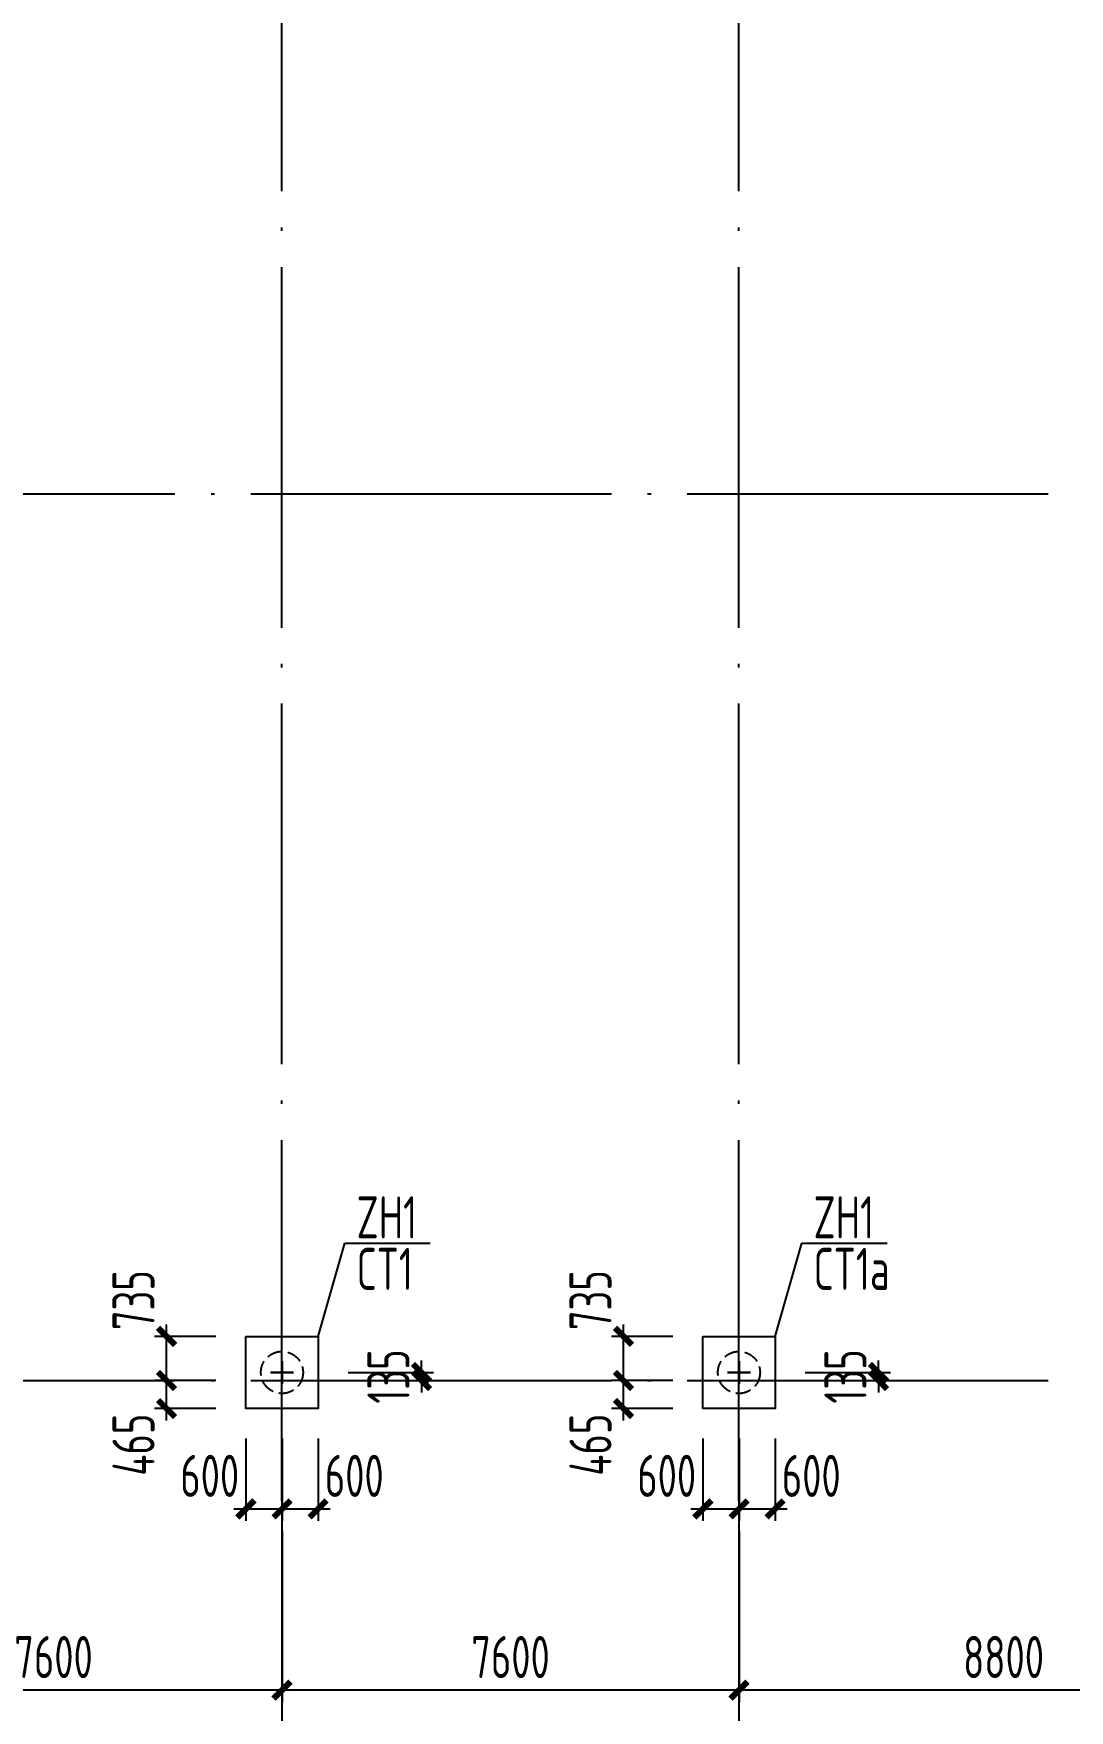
# Model space of a CAD drawing. Extents: x -3102990 to -851544, y -5293060 to -2540151.
# Drawn here: x -2577502 to -2568888, y -2658834 to -2644889 of the extents above; entities that cross this region are included whole.
import ezdxf

# ---------------------------------------------------------------- set-up
doc = ezdxf.new("R2010")
doc.units = 0
doc.header["$LTSCALE"] = 1000
doc.header["$PDMODE"] = 1
doc.linetypes.add('DASH', pattern=[0.35, 0.25, -0.1])
doc.linetypes.add('DOTE', pattern=[2.42, 2, -0.2, 0.02, -0.2])
doc.layers.get('0').update_dxf_attribs({"linetype": 'CONTINUOUS'})
doc.layers.get('Defpoints').update_dxf_attribs({"linetype": 'CONTINUOUS'})
for name, color, linetype in [('AXIS', 253, 'DOTE'), ('COLU', 7, 'CONTINUOUS'), ('DIM', 3, 'CONTINUOUS'), ('NUM', 7, 'CONTINUOUS'), ('REIN', 1, 'CONTINUOUS'), ('TEXT', 7, 'CONTINUOUS'), ('桩基础', 7, 'CONTINUOUS')]:
    doc.layers.add(name, color=color, linetype=linetype)
doc.styles.add('TSSD_Dimension', font='tssdeng.shx', dxfattribs={"width": 0.7, "bigfont": 'Hztxt.shx'})
doc.styles.add('TSSD_Rein', font='Tssdeng.shx', dxfattribs={"width": 0.75, "bigfont": 'hztxt.shx'})
doc.dimstyles.new('TSSD_200_100', dxfattribs={"dimtxt": 350, "dimasz": 100, "dimexe": 100, "dimexo": 250, "dimgap": 100, "dimtad": 1, "dimdec": 0, "dimlfac": 2, "dimzin": 0, "dimdsep": 46, "dimtxsty": 'TSSD_Dimension', "dimblk": 'ARCHTICK', "dimcen": 0, "dimdle": 100, "dimclrt": 7, "dimadec": 0, "dimazin": 0, "dimtfac": 1, "dimtdec": 0, "dimtix": 1, "dimtmove": 2, "dimatfit": 3, "dimfxl": 1, "dimtolj": 1, "dimtzin": 0, "dimarcsym": 0})

# ---------------------------------------------------------------- blocks, each defined once
blk = doc.blocks.new('_ArchTick')
at = {"color": 0, "const_width": 0.5}
blk.add_lwpolyline([(-0.71, -0.71), (0.71, 0.71)], dxfattribs=at)
blk = doc.blocks.new('*D1823')
at = {"layer": 'Defpoints', "color": 0, "ltscale": 1.5}
for p in [(-2571636, -2657090), (-2567236, -2657090), (-2571636, -2658665)]:
    blk.add_point(p, dxfattribs=at)
at = {"layer": 'DIM', "color": 0, "lineweight": -2, "ltscale": 1.5}
for p, q in [((-2571636, -2657340), (-2571636, -2658765)), ((-2567236, -2657340), (-2567236, -2658765)), ((-2567136, -2658665), (-2571736, -2658665))]:
    blk.add_line(p, q, dxfattribs=at)
at = {"layer": 'DIM', "color": 0, "lineweight": -2, "ltscale": 1.5, "xscale": 100, "yscale": 100, "zscale": 100, "rotation": 180}
blk.add_blockref('_ArchTick', (-2571636, -2658665), dxfattribs=at)
at = {"layer": 'DIM', "color": 0, "lineweight": -2, "ltscale": 1.5, "xscale": 100, "yscale": 100, "zscale": 100}
blk.add_blockref('_ArchTick', (-2567236, -2658665), dxfattribs=at)
at = {"layer": 'DIM', "color": 7, "ltscale": 1.5, "insert": (-2569436, -2658390), "char_height": 350, "attachment_point": 5, "style": 'TSSD_Dimension'}
blk.add_mtext('\\A1;8800', dxfattribs=at)
blk = doc.blocks.new('*D1824')
at = {"layer": 'Defpoints', "color": 0, "ltscale": 1.5}
for p in [(-2575436, -2657090), (-2571636, -2657090), (-2575436, -2658665)]:
    blk.add_point(p, dxfattribs=at)
at = {"layer": 'DIM', "color": 0, "lineweight": -2, "ltscale": 1.5}
for p, q in [((-2575436, -2657340), (-2575436, -2658765)), ((-2571636, -2657340), (-2571636, -2658765)), ((-2571536, -2658665), (-2575536, -2658665))]:
    blk.add_line(p, q, dxfattribs=at)
at = {"layer": 'DIM', "color": 0, "lineweight": -2, "ltscale": 1.5, "xscale": 100, "yscale": 100, "zscale": 100, "rotation": 180}
blk.add_blockref('_ArchTick', (-2575436, -2658665), dxfattribs=at)
at = {"layer": 'DIM', "color": 0, "lineweight": -2, "ltscale": 1.5, "xscale": 100, "yscale": 100, "zscale": 100}
blk.add_blockref('_ArchTick', (-2571636, -2658665), dxfattribs=at)
at = {"layer": 'DIM', "color": 7, "ltscale": 1.5, "insert": (-2573536, -2658390), "char_height": 350, "attachment_point": 5, "style": 'TSSD_Dimension'}
blk.add_mtext('\\A1;7600', dxfattribs=at)
blk = doc.blocks.new('*D1825')
at = {"layer": 'Defpoints', "color": 0, "ltscale": 1.5}
for p in [(-2579236, -2657090), (-2575436, -2657090), (-2579236, -2658665)]:
    blk.add_point(p, dxfattribs=at)
at = {"layer": 'DIM', "color": 0, "lineweight": -2, "ltscale": 1.5}
for p, q in [((-2579236, -2657340), (-2579236, -2658765)), ((-2575436, -2657340), (-2575436, -2658765)), ((-2575336, -2658665), (-2579336, -2658665))]:
    blk.add_line(p, q, dxfattribs=at)
at = {"layer": 'DIM', "color": 0, "lineweight": -2, "ltscale": 1.5, "xscale": 100, "yscale": 100, "zscale": 100, "rotation": 180}
blk.add_blockref('_ArchTick', (-2579236, -2658665), dxfattribs=at)
at = {"layer": 'DIM', "color": 0, "lineweight": -2, "ltscale": 1.5, "xscale": 100, "yscale": 100, "zscale": 100}
blk.add_blockref('_ArchTick', (-2575436, -2658665), dxfattribs=at)
at = {"layer": 'DIM', "color": 7, "ltscale": 1.5, "insert": (-2577336, -2658390), "char_height": 350, "attachment_point": 5, "style": 'TSSD_Dimension'}
blk.add_mtext('\\A1;7600', dxfattribs=at)
blk = doc.blocks.new('*D1842')
at = {"layer": 'Defpoints', "color": 0, "ltscale": 1.5}
for p in [(-2640036, -2657090), (-2564036, -2657090), (-2564036, -2659465)]:
    blk.add_point(p, dxfattribs=at)
at = {"layer": 'DIM', "color": 0, "lineweight": -2, "ltscale": 1.5}
for p, q in [((-2640036, -2657340), (-2640036, -2659565)), ((-2564036, -2657340), (-2564036, -2659565)), ((-2640136, -2659465), (-2563936, -2659465))]:
    blk.add_line(p, q, dxfattribs=at)
at = {"layer": 'DIM', "color": 0, "lineweight": -2, "ltscale": 1.5, "xscale": 100, "yscale": 100, "zscale": 100, "rotation": 180}
blk.add_blockref('_ArchTick', (-2640036, -2659465), dxfattribs=at)
at = {"layer": 'DIM', "color": 0, "lineweight": -2, "ltscale": 1.5, "xscale": 100, "yscale": 100, "zscale": 100}
blk.add_blockref('_ArchTick', (-2564036, -2659465), dxfattribs=at)
at = {"layer": 'DIM', "color": 7, "ltscale": 1.5, "insert": (-2602036, -2659190), "char_height": 350, "attachment_point": 5, "style": 'TSSD_Dimension'}
blk.add_mtext('\\A1;152000', dxfattribs=at)
blk = doc.blocks.new('A$C4DB71547')
at = {"layer": 'REIN', "color": 4, "const_width": 20}
for points in [[(-75, 10), (117, 10)], [(21, 106), (21, -86)]]:
    blk.add_lwpolyline(points, dxfattribs=at)
blk = doc.blocks.new('*D2070')
at = {"layer": 'Defpoints', "color": 0, "ltscale": 1.5}
for p in [(-2575736, -2656323), (-2575436, -2656323), (-2575436, -2657158)]:
    blk.add_point(p, dxfattribs=at)
at = {"layer": 'DIM', "color": 0, "lineweight": -2, "ltscale": 1.5}
for p, q in [((-2575736, -2656573), (-2575736, -2657258)), ((-2575436, -2656573), (-2575436, -2657258)), ((-2575836, -2657158), (-2575336, -2657158))]:
    blk.add_line(p, q, dxfattribs=at)
at = {"layer": 'DIM', "color": 0, "lineweight": -2, "ltscale": 1.5, "xscale": 100, "yscale": 100, "zscale": 100, "rotation": 180}
blk.add_blockref('_ArchTick', (-2575736, -2657158), dxfattribs=at)
at = {"layer": 'DIM', "color": 0, "lineweight": -2, "ltscale": 1.5, "xscale": 100, "yscale": 100, "zscale": 100}
blk.add_blockref('_ArchTick', (-2575436, -2657158), dxfattribs=at)
at = {"layer": 'DIM', "color": 7, "ltscale": 1.5, "insert": (-2576037, -2656883), "char_height": 350, "attachment_point": 5, "style": 'TSSD_Dimension'}
blk.add_mtext('\\A1;600', dxfattribs=at)
blk = doc.blocks.new('*D2071')
at = {"layer": 'Defpoints', "color": 0, "ltscale": 1.5}
for p in [(-2575436, -2656323), (-2575136, -2656323), (-2575136, -2657158)]:
    blk.add_point(p, dxfattribs=at)
at = {"layer": 'DIM', "color": 0, "lineweight": -2, "ltscale": 1.5}
for p, q in [((-2575436, -2656573), (-2575436, -2657258)), ((-2575136, -2656573), (-2575136, -2657258)), ((-2575536, -2657158), (-2575036, -2657158))]:
    blk.add_line(p, q, dxfattribs=at)
at = {"layer": 'DIM', "color": 0, "lineweight": -2, "ltscale": 1.5, "xscale": 100, "yscale": 100, "zscale": 100, "rotation": 180}
blk.add_blockref('_ArchTick', (-2575436, -2657158), dxfattribs=at)
at = {"layer": 'DIM', "color": 0, "lineweight": -2, "ltscale": 1.5, "xscale": 100, "yscale": 100, "zscale": 100}
blk.add_blockref('_ArchTick', (-2575136, -2657158), dxfattribs=at)
at = {"layer": 'DIM', "color": 7, "ltscale": 1.5, "insert": (-2574835, -2656883), "char_height": 350, "attachment_point": 5, "style": 'TSSD_Dimension'}
blk.add_mtext('\\A1;600', dxfattribs=at)
blk = doc.blocks.new('*D2072')
at = {"layer": 'Defpoints', "color": 0, "ltscale": 1.5}
for p in [(-2576396, -2656090), (-2575736, -2656090), (-2575736, -2656323)]:
    blk.add_point(p, dxfattribs=at)
at = {"layer": 'DIM', "color": 0, "lineweight": -2, "ltscale": 1.5}
for p, q in [((-2575986, -2656090), (-2576496, -2656090)), ((-2576396, -2656423), (-2576396, -2655990)), ((-2575986, -2656323), (-2576496, -2656323))]:
    blk.add_line(p, q, dxfattribs=at)
at = {"layer": 'DIM', "color": 0, "lineweight": -2, "ltscale": 1.5, "xscale": 100, "yscale": 100, "zscale": 100}
for p, rotation in [((-2576396, -2656090), 90), ((-2576396, -2656323), 270)]:
    blk.add_blockref('_ArchTick', p, dxfattribs=dict(at, rotation=rotation))
at = {"layer": 'DIM', "color": 7, "ltscale": 1.5, "insert": (-2576671, -2656624), "char_height": 350, "attachment_point": 5, "rotation": 90, "style": 'TSSD_Dimension'}
blk.add_mtext('\\A1;465', dxfattribs=at)
blk = doc.blocks.new('*D2073')
at = {"layer": 'Defpoints', "color": 0, "ltscale": 1.5}
for p in [(-2576396, -2655723), (-2575736, -2655723), (-2575736, -2656090)]:
    blk.add_point(p, dxfattribs=at)
at = {"layer": 'DIM', "color": 0, "lineweight": -2, "ltscale": 1.5}
for p, q in [((-2576396, -2656190), (-2576396, -2655623)), ((-2575986, -2655723), (-2576496, -2655723)), ((-2575986, -2656090), (-2576496, -2656090))]:
    blk.add_line(p, q, dxfattribs=at)
at = {"layer": 'DIM', "color": 0, "lineweight": -2, "ltscale": 1.5, "xscale": 100, "yscale": 100, "zscale": 100}
for p, rotation in [((-2576396, -2655723), 90), ((-2576396, -2656090), 270)]:
    blk.add_blockref('_ArchTick', p, dxfattribs=dict(at, rotation=rotation))
at = {"layer": 'DIM', "color": 7, "ltscale": 1.5, "insert": (-2576671, -2655422), "char_height": 350, "attachment_point": 5, "rotation": 90, "style": 'TSSD_Dimension'}
blk.add_mtext('\\A1;735', dxfattribs=at)
blk = doc.blocks.new('*D2074')
at = {"layer": 'Defpoints', "color": 0, "ltscale": 1.5}
for p in [(-2575136, -2656023), (-2575136, -2656090), (-2574276, -2656023)]:
    blk.add_point(p, dxfattribs=at)
at = {"layer": 'DIM', "color": 0, "lineweight": -2, "ltscale": 1.5}
for p, q in [((-2574276, -2656023), (-2574276, -2655923)), ((-2574886, -2656023), (-2574176, -2656023)), ((-2574886, -2656090), (-2574176, -2656090)), ((-2574276, -2656090), (-2574276, -2656023)), ((-2574276, -2656090), (-2574276, -2656190))]:
    blk.add_line(p, q, dxfattribs=at)
at = {"layer": 'DIM', "color": 0, "lineweight": -2, "ltscale": 1.5, "xscale": 100, "yscale": 100, "zscale": 100}
for p, rotation in [((-2574276, -2656023), 270), ((-2574276, -2656090), 90)]:
    blk.add_blockref('_ArchTick', p, dxfattribs=dict(at, rotation=rotation))
at = {"layer": 'DIM', "color": 7, "ltscale": 1.5, "insert": (-2574551, -2656057), "char_height": 350, "attachment_point": 5, "rotation": 90, "style": 'TSSD_Dimension'}
blk.add_mtext('\\A1;135', dxfattribs=at)
blk = doc.blocks.new('*D2080')
at = {"layer": 'Defpoints', "color": 0, "ltscale": 1.5}
for p in [(-2571936, -2656323), (-2571636, -2656323), (-2571636, -2657158)]:
    blk.add_point(p, dxfattribs=at)
at = {"layer": 'DIM', "color": 0, "lineweight": -2, "ltscale": 1.5}
for p, q in [((-2571936, -2656573), (-2571936, -2657258)), ((-2571636, -2656573), (-2571636, -2657258)), ((-2572036, -2657158), (-2571536, -2657158))]:
    blk.add_line(p, q, dxfattribs=at)
at = {"layer": 'DIM', "color": 0, "lineweight": -2, "ltscale": 1.5, "xscale": 100, "yscale": 100, "zscale": 100, "rotation": 180}
blk.add_blockref('_ArchTick', (-2571936, -2657158), dxfattribs=at)
at = {"layer": 'DIM', "color": 0, "lineweight": -2, "ltscale": 1.5, "xscale": 100, "yscale": 100, "zscale": 100}
blk.add_blockref('_ArchTick', (-2571636, -2657158), dxfattribs=at)
at = {"layer": 'DIM', "color": 7, "ltscale": 1.5, "insert": (-2572237, -2656883), "char_height": 350, "attachment_point": 5, "style": 'TSSD_Dimension'}
blk.add_mtext('\\A1;600', dxfattribs=at)
blk = doc.blocks.new('*D2081')
at = {"layer": 'Defpoints', "color": 0, "ltscale": 1.5}
for p in [(-2571636, -2656323), (-2571336, -2656323), (-2571336, -2657158)]:
    blk.add_point(p, dxfattribs=at)
at = {"layer": 'DIM', "color": 0, "lineweight": -2, "ltscale": 1.5}
for p, q in [((-2571636, -2656573), (-2571636, -2657258)), ((-2571336, -2656573), (-2571336, -2657258)), ((-2571736, -2657158), (-2571236, -2657158))]:
    blk.add_line(p, q, dxfattribs=at)
at = {"layer": 'DIM', "color": 0, "lineweight": -2, "ltscale": 1.5, "xscale": 100, "yscale": 100, "zscale": 100, "rotation": 180}
blk.add_blockref('_ArchTick', (-2571636, -2657158), dxfattribs=at)
at = {"layer": 'DIM', "color": 0, "lineweight": -2, "ltscale": 1.5, "xscale": 100, "yscale": 100, "zscale": 100}
blk.add_blockref('_ArchTick', (-2571336, -2657158), dxfattribs=at)
at = {"layer": 'DIM', "color": 7, "ltscale": 1.5, "insert": (-2571035, -2656883), "char_height": 350, "attachment_point": 5, "style": 'TSSD_Dimension'}
blk.add_mtext('\\A1;600', dxfattribs=at)
blk = doc.blocks.new('*D2082')
at = {"layer": 'Defpoints', "color": 0, "ltscale": 1.5}
for p in [(-2572596, -2656090), (-2571936, -2656090), (-2571936, -2656323)]:
    blk.add_point(p, dxfattribs=at)
at = {"layer": 'DIM', "color": 0, "lineweight": -2, "ltscale": 1.5}
for p, q in [((-2572186, -2656090), (-2572696, -2656090)), ((-2572596, -2656423), (-2572596, -2655990)), ((-2572186, -2656323), (-2572696, -2656323))]:
    blk.add_line(p, q, dxfattribs=at)
at = {"layer": 'DIM', "color": 0, "lineweight": -2, "ltscale": 1.5, "xscale": 100, "yscale": 100, "zscale": 100}
for p, rotation in [((-2572596, -2656090), 90), ((-2572596, -2656323), 270)]:
    blk.add_blockref('_ArchTick', p, dxfattribs=dict(at, rotation=rotation))
at = {"layer": 'DIM', "color": 7, "ltscale": 1.5, "insert": (-2572871, -2656624), "char_height": 350, "attachment_point": 5, "rotation": 90, "style": 'TSSD_Dimension'}
blk.add_mtext('\\A1;465', dxfattribs=at)
blk = doc.blocks.new('*D2083')
at = {"layer": 'Defpoints', "color": 0, "ltscale": 1.5}
for p in [(-2572596, -2655723), (-2571936, -2655723), (-2571936, -2656090)]:
    blk.add_point(p, dxfattribs=at)
at = {"layer": 'DIM', "color": 0, "lineweight": -2, "ltscale": 1.5}
for p, q in [((-2572596, -2656190), (-2572596, -2655623)), ((-2572186, -2655723), (-2572696, -2655723)), ((-2572186, -2656090), (-2572696, -2656090))]:
    blk.add_line(p, q, dxfattribs=at)
at = {"layer": 'DIM', "color": 0, "lineweight": -2, "ltscale": 1.5, "xscale": 100, "yscale": 100, "zscale": 100}
for p, rotation in [((-2572596, -2655723), 90), ((-2572596, -2656090), 270)]:
    blk.add_blockref('_ArchTick', p, dxfattribs=dict(at, rotation=rotation))
at = {"layer": 'DIM', "color": 7, "ltscale": 1.5, "insert": (-2572871, -2655422), "char_height": 350, "attachment_point": 5, "rotation": 90, "style": 'TSSD_Dimension'}
blk.add_mtext('\\A1;735', dxfattribs=at)
blk = doc.blocks.new('*D2084')
at = {"layer": 'Defpoints', "color": 0, "ltscale": 1.5}
for p in [(-2571336, -2656023), (-2571336, -2656090), (-2570476, -2656023)]:
    blk.add_point(p, dxfattribs=at)
at = {"layer": 'DIM', "color": 0, "lineweight": -2, "ltscale": 1.5}
for p, q in [((-2570476, -2656023), (-2570476, -2655923)), ((-2571086, -2656023), (-2570376, -2656023)), ((-2571086, -2656090), (-2570376, -2656090)), ((-2570476, -2656090), (-2570476, -2656023)), ((-2570476, -2656090), (-2570476, -2656190))]:
    blk.add_line(p, q, dxfattribs=at)
at = {"layer": 'DIM', "color": 0, "lineweight": -2, "ltscale": 1.5, "xscale": 100, "yscale": 100, "zscale": 100}
for p, rotation in [((-2570476, -2656023), 270), ((-2570476, -2656090), 90)]:
    blk.add_blockref('_ArchTick', p, dxfattribs=dict(at, rotation=rotation))
at = {"layer": 'DIM', "color": 7, "ltscale": 1.5, "insert": (-2570751, -2656057), "char_height": 350, "attachment_point": 5, "rotation": 90, "style": 'TSSD_Dimension'}
blk.add_mtext('\\A1;135', dxfattribs=at)

msp = doc.modelspace()

# ---------------------------------------------------------------- linework, layer by layer
at = {"layer": 'AXIS', "ltscale": 1.5}
for p, q in [((-2575436.23, -2657090.5), (-2575436.23, -2640340.5)), ((-2571636.23, -2657090.5), (-2571636.23, -2640340.5)), ((-2641036.23, -2648715.5), (-2563036.23, -2648715.5)), ((-2641036.23, -2656090.5), (-2563036.23, -2656090.5))]:
    msp.add_line(p, q, dxfattribs=at)
at = {"layer": 'COLU'}
for points in [[(-2575736.23, -2655723), (-2575136.23, -2655723), (-2575136.23, -2656323), (-2575736.23, -2656323)], [(-2571936.23, -2655723), (-2571336.23, -2655723), (-2571336.23, -2656323), (-2571936.23, -2656323)]]:
    msp.add_lwpolyline(points, close=True, dxfattribs=at)
at = {"layer": 'NUM'}
for p, q in [((-2575136.23, -2655723), (-2574914.78, -2654946.73)), ((-2574914.78, -2654946.73), (-2574205.32, -2654946.73)), ((-2571336.23, -2655723), (-2571114.78, -2654946.73)), ((-2571114.78, -2654946.73), (-2570405.32, -2654946.73))]:
    msp.add_line(p, q, dxfattribs=at)
at = {"layer": 'NUM', "ltscale": 1.5}
for p, q in [((-2575436.23, -2657090.5), (-2575436.23, -2659865.5)), ((-2571636.23, -2657090.5), (-2571636.23, -2659865.5))]:
    msp.add_line(p, q, dxfattribs=at)
at = {"layer": '桩基础', "linetype": 'DASH', "ltscale": 0.5}
for centre in [(-2575436.23, -2656023), (-2571636.23, -2656023)]:
    msp.add_circle(centre, 175, dxfattribs=at)

# ---------------------------------------------------------------- block references
at = {"layer": 'COLU', "ltscale": 1.5}
for p in [(-2575457.14, -2656033.34), (-2571657.14, -2656033.34)]:
    msp.add_blockref('A$C4DB71547', p, dxfattribs=at)

# ---------------------------------------------------------------- texts
at = {"layer": 'TEXT', "lineweight": 5, "style": 'TSSD_Rein', "width": 0.7}
for s, p in [('ZH1', (-2574816.19, -2654908.38)), ('ZH1', (-2571016.19, -2654908.38)), ('CT1', (-2574816.55, -2655336.92))]:
    msp.add_text(s, height=350, dxfattribs=at).set_placement(p)
at = {"layer": 'TEXT', "color": 6, "lineweight": 5, "style": 'TSSD_Rein', "width": 0.7}
msp.add_text('CT1a', height=350, dxfattribs=at).set_placement((-2571016.55, -2655336.92))

# ---------------------------------------------------------------- dimensions: what is measured, and where the dimension line sits
at = {"layer": 'DIM', "ltscale": 1.5}
for base, p1, p2, picture, middle in [((-2576395.6, -2655723), (-2575736.23, -2656090.5), (-2575736.23, -2655723), '*D2073', (-2576670.6, -2655421.91)), ((-2572595.6, -2655723), (-2571936.23, -2656090.5), (-2571936.23, -2655723), '*D2083', (-2572870.6, -2655421.91)), ((-2576395.6, -2656090.5), (-2575736.23, -2656323), (-2575736.23, -2656090.5), '*D2072', (-2576670.6, -2656624.09)), ((-2572595.6, -2656090.5), (-2571936.23, -2656323), (-2571936.23, -2656090.5), '*D2082', (-2572870.6, -2656624.09))]:
    dim = msp.add_linear_dim(base=base, p1=p1, p2=p2, angle=90, dimstyle='TSSD_200_100', dxfattribs=at)
    dim.commit()
    dim.dimension.update_dxf_attribs({"geometry": picture, "text_midpoint": middle, "dimtype": 160})
for base, p1, p2, angle, picture, middle in [((-2574276.28, -2656023), (-2575136.23, -2656090.5), (-2575136.23, -2656023), 90, '*D2074', (-2574551.28, -2656056.75)), ((-2570476.28, -2656023), (-2571336.23, -2656090.5), (-2571336.23, -2656023), 90, '*D2084', (-2570751.28, -2656056.75)), ((-2564036.23, -2659465.5), (-2640036.23, -2657090.5), (-2564036.23, -2657090.5), 180, '*D1842', (-2602036.23, -2659190.5)), ((-2579236.23, -2658665.5), (-2575436.23, -2657090.5), (-2579236.23, -2657090.5), 180, '*D1825', (-2577336.23, -2658390.5)), ((-2575436.23, -2658665.5), (-2571636.23, -2657090.5), (-2575436.23, -2657090.5), 180, '*D1824', (-2573536.23, -2658390.5)), ((-2571636.23, -2658665.5), (-2567236.23, -2657090.5), (-2571636.23, -2657090.5), 180, '*D1823', (-2569436.23, -2658390.5))]:
    dim = msp.add_linear_dim(base=base, p1=p1, p2=p2, angle=angle, dimstyle='TSSD_200_100', dxfattribs=at)
    dim.commit()
    dim.dimension.update_dxf_attribs({"geometry": picture, "text_midpoint": middle})
for base, p1, p2, picture, middle in [((-2575436.23, -2657157.88), (-2575736.23, -2656323), (-2575436.23, -2656323), '*D2070', (-2576037.32, -2656882.88)), ((-2575136.23, -2657157.88), (-2575436.23, -2656323), (-2575136.23, -2656323), '*D2071', (-2574835.14, -2656882.88)), ((-2571636.23, -2657157.88), (-2571936.23, -2656323), (-2571636.23, -2656323), '*D2080', (-2572237.32, -2656882.88)), ((-2571336.23, -2657157.88), (-2571636.23, -2656323), (-2571336.23, -2656323), '*D2081', (-2571035.14, -2656882.88))]:
    dim = msp.add_linear_dim(base=base, p1=p1, p2=p2, dimstyle='TSSD_200_100', dxfattribs=at)
    dim.commit()
    dim.dimension.update_dxf_attribs({"geometry": picture, "text_midpoint": middle, "dimtype": 160})

doc.saveas('drawing.dxf')
